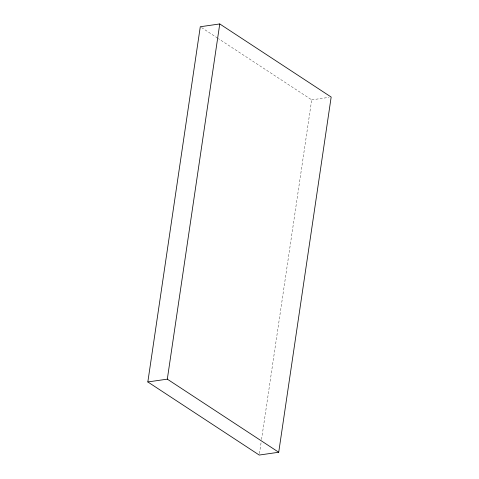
<?xml version="1.0" encoding="UTF-8"?>
<svg xmlns="http://www.w3.org/2000/svg" width="479" height="479" viewBox="0 0 479 479"><rect width="100%" height="100%" fill="white"/><g stroke="black" fill="none" stroke-linecap="round" stroke-linejoin="round"><path stroke-width="0.36" stroke-dasharray="2.4 1.8" d="M259.456 453.571L261.097 442.47M261.534 439.512L311.691 99.848L218.328 38.589M311.691 99.848L329.007 97.363M201.527 27.56L217.706 38.182"/><path stroke-width="0.72" d="M147.831 381.949L200.282 26.746L219.759 23.95L331.169 97.051L278.718 452.254L259.241 455.05L147.831 381.949L167.309 379.152L278.718 452.254M167.309 379.152L219.759 23.95"/></g></svg>
